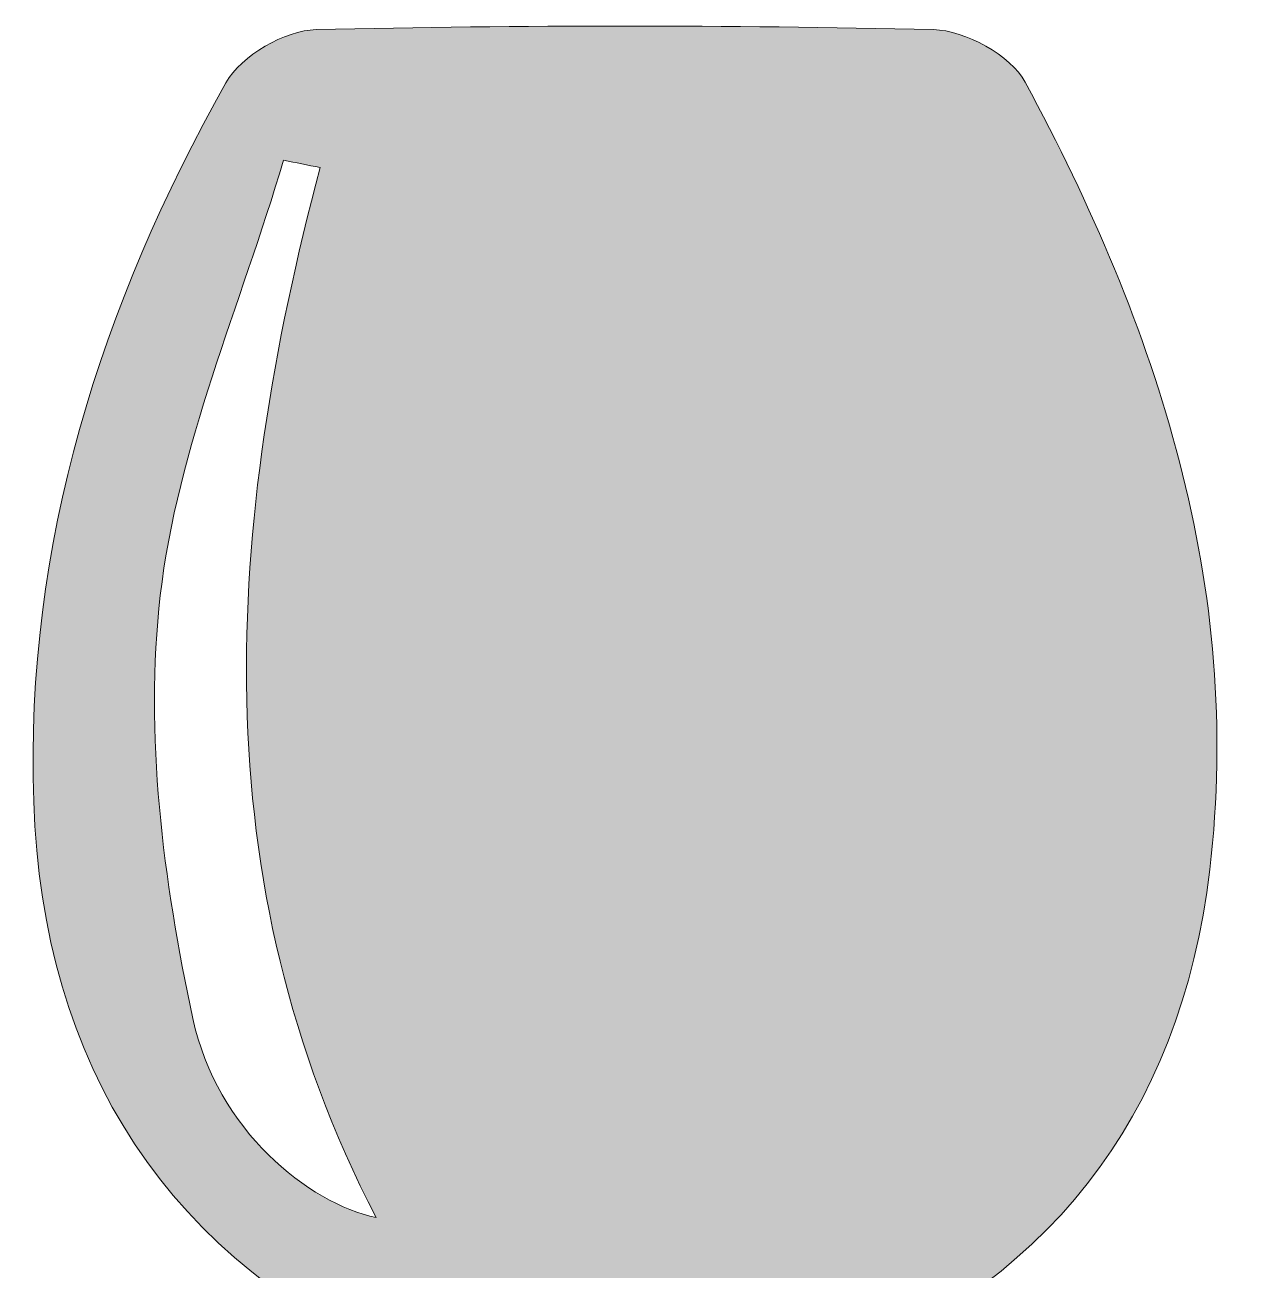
# Model space of a CAD drawing. Header units: inches. Extents: x 211 to 869, y -915 to -165.
# Drawn here: x 787.7 to 866.2, y -467.6 to -387.3 of the extents above; entities that cross this region are included whole.
import ezdxf

# ---------------------------------------------------------------- set-up
doc = ezdxf.new("R2010")
doc.units = ezdxf.units.IN
doc.header["$MEASUREMENT"] = 0
doc.layers.add('Layer 1', color=7, linetype='Continuous')

# ---------------------------------------------------------------- blocks, each defined once
blk = doc.blocks.new('block 7')
at = {"layer": 'Layer 1', "true_color": 0x2a4f7b}
h = blk.add_hatch(color=167, dxfattribs=at)
h.dxf.hatch_style = 2
edge = h.paths.add_edge_path()
edge.add_spline(control_points=[(857.47, -546.732), (836.632, -546.732), (815.794, -546.732), (794.956, -546.732), (794.92, -546.207), (794.883, -545.682), (794.846, -545.157), (801.176, -543.247), (807.516, -541.369), (813.834, -539.417), (820.135, -537.47), (823.46, -533.828), (823.162, -526.546), (822.647, -513.932), (823.022, -501.282), (823.018, -488.647), (823.016, -479.836), (821.154, -477.477), (812.785, -473.894), (796.787, -467.044), (788.8, -454.322), (788.221, -437.352), (787.656, -420.8), (792.548, -405.349), (800.619, -390.991), (801.595, -389.256), (804.43, -387.614), (806.44, -387.569), (819.7, -387.266), (832.973, -387.265), (846.233, -387.568), (848.281, -387.615), (851.221, -389.225), (852.158, -390.967), (860.664, -406.78), (866.198, -423.497), (864.051, -441.729), (862.168, -457.715), (853.491, -468.854), (838.211, -474.529), (832.837, -476.525), (829.821, -480.141), (829.84, -486.086), (829.886, -500.195), (830.049, -514.308), (829.759, -528.411), (829.643, -534.029), (832.209, -537.075), (837.075, -538.687), (843.819, -540.921), (850.62, -542.985), (857.397, -545.122), (857.421, -545.658), (857.445, -546.195), (857.47, -546.732)], knot_values=[0, 0, 0, 0, 1, 1, 1, 2, 2, 2, 3, 3, 3, 4, 4, 4, 5, 5, 5, 6, 6, 6, 7, 7, 7, 8, 8, 8, 9, 9, 9, 10, 10, 10, 11, 11, 11, 12, 12, 12, 13, 13, 13, 14, 14, 14, 15, 15, 15, 16, 16, 16, 17, 17, 17, 18, 18, 18, 18], degree=3, periodic=1)
edge = h.paths.add_edge_path()
edge.add_spline(control_points=[(806.687, -396.462), (805.903, -396.305), (805.12, -396.147), (804.336, -395.989), (801.559, -405.333), (797.485, -414.527), (796.383, -424.064), (795.352, -432.987), (796.573, -442.468), (798.484, -451.341), (800.04, -458.569), (805.965, -463.262), (810.306, -464.182), (798.979, -442.343), (800.583, -419.545), (806.687, -396.462)], knot_values=[0, 0, 0, 0, 1, 1, 1, 2, 2, 2, 3, 3, 3, 4, 4, 4, 5, 5, 5, 5], degree=3, periodic=1)
at = {"layer": 'Layer 1', "lineweight": 0}
for points, knots in [([(857.47, -546.732), (836.632, -546.732), (815.794, -546.732), (794.956, -546.732), (794.92, -546.207), (794.883, -545.682), (794.846, -545.157), (801.176, -543.247), (807.516, -541.369), (813.834, -539.417), (820.135, -537.47), (823.46, -533.828), (823.162, -526.546), (822.647, -513.932), (823.022, -501.282), (823.018, -488.647), (823.016, -479.836), (821.154, -477.477), (812.785, -473.894), (796.787, -467.044), (788.8, -454.322), (788.221, -437.352), (787.656, -420.8), (792.548, -405.349), (800.619, -390.991), (801.595, -389.256), (804.43, -387.614), (806.44, -387.569), (819.7, -387.266), (832.973, -387.265), (846.233, -387.568), (848.281, -387.615), (851.221, -389.225), (852.158, -390.967), (860.664, -406.78), (866.198, -423.497), (864.051, -441.729), (862.168, -457.715), (853.491, -468.854), (838.211, -474.529), (832.837, -476.525), (829.821, -480.141), (829.84, -486.086), (829.886, -500.195), (830.049, -514.308), (829.759, -528.411), (829.643, -534.029), (832.209, -537.075), (837.075, -538.687), (843.819, -540.921), (850.62, -542.985), (857.397, -545.122), (857.421, -545.658), (857.445, -546.195), (857.47, -546.732)], [0, 0, 0, 0, 1, 1, 1, 2, 2, 2, 3, 3, 3, 4, 4, 4, 5, 5, 5, 6, 6, 6, 7, 7, 7, 8, 8, 8, 9, 9, 9, 10, 10, 10, 11, 11, 11, 12, 12, 12, 13, 13, 13, 14, 14, 14, 15, 15, 15, 16, 16, 16, 17, 17, 17, 18, 18, 18, 18]), ([(806.687, -396.462), (805.903, -396.305), (805.12, -396.147), (804.336, -395.989), (801.559, -405.333), (797.485, -414.527), (796.383, -424.064), (795.352, -432.987), (796.573, -442.468), (798.484, -451.341), (800.04, -458.569), (805.965, -463.262), (810.306, -464.182), (798.979, -442.343), (800.583, -419.545), (806.687, -396.462)], [0, 0, 0, 0, 1, 1, 1, 2, 2, 2, 3, 3, 3, 4, 4, 4, 5, 5, 5, 5])]:
    blk.add_open_spline(points, degree=3, knots=knots, dxfattribs=at)
blk = doc.blocks.new('block 2')
at = {"layer": 'Layer 1'}
blk.add_blockref('block 7', (0, 0), dxfattribs=at)

msp = doc.modelspace()

# ---------------------------------------------------------------- block references
at = {"layer": 'Layer 1'}
msp.add_blockref('block 2', (0, 0), dxfattribs=at)

doc.saveas('drawing.dxf')
